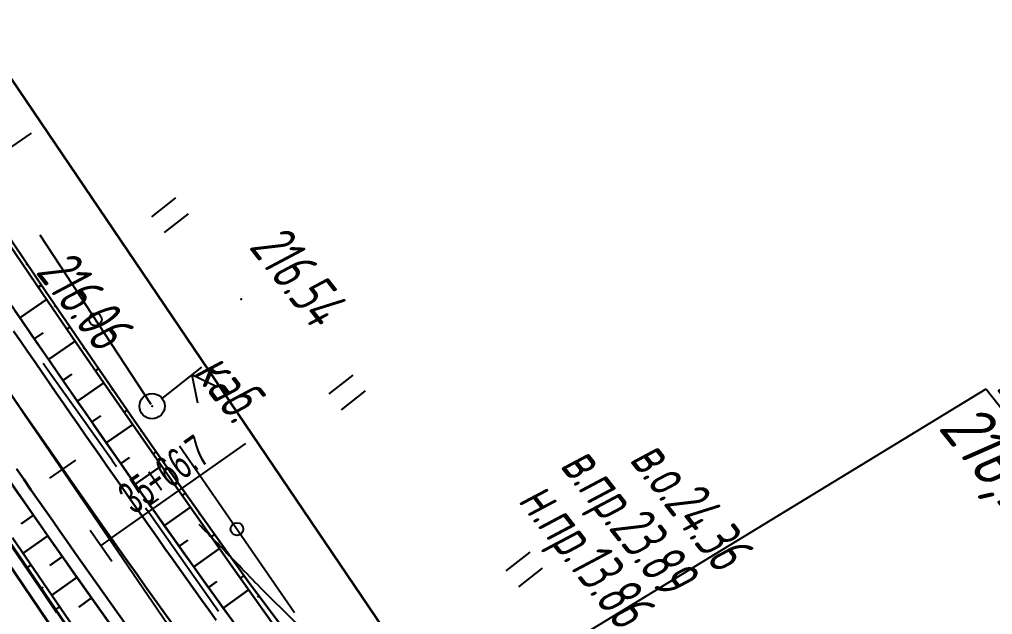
# Model space of a CAD drawing. Header units: millimetres. Extents: x -1799 to 6962, y -1020 to 4121.
# Drawn here: x 1439.9 to 1516.8, y 2669.2 to 2716.2 of the extents above; entities that cross this region are included whole.
import ezdxf
from ezdxf import colors
from ezdxf.entities.mleader import LeaderData, LeaderLine
from ezdxf.math import Vec2, Vec3

# ---------------------------------------------------------------- set-up
doc = ezdxf.new("R2010")
doc.units = ezdxf.units.MM
doc.linetypes.add('CONTI', pattern=[0])
doc.linetypes.add('STROT', pattern=[1.7, 0.5, -1.2])
for name, color, linetype, lineweight in [('10', 1, 'Continuous', 35), ('КОПИЯ_ОСЬ_13_ОТКОСЫ', 7, 'Continuous', 30), ('ОСЬ_ВЕРХ_ПОКРЫТИЯ_ГРАНИЦЫ_ПОЛОС', 7, 'Continuous', 30), ('ОСЬ_ВЕРХ_ПОКРЫТИЯ_ОСЬ', 1, 'Continuous', 30), ('Отметки', 5, 'Continuous', 30)]:
    doc.layers.add(name, color=color, linetype=linetype, lineweight=lineweight)
for name, color, linetype in [('_Ростелеком', 6, 'Continuous'), ('GOR_BDEFAULT', 212, 'CONTI'), ('NAD_MDEFAULT', 7, 'CONTI'), ('PI_OTDEFAULT', 172, 'CONTI'), ('PI_TTDEFAULT', 5, 'CONTI'), ('PLN_O', 7, 'CONTI'), ('SIT_LDEFAULT', 7, 'CONTI'), ('USLZNDEFAULT', 7, 'CONTI'), ('ZAPSKDEFAULT', 7, 'CONTI'), ('КОПИЯ_ОСЬ_ТАНГЕНСЫ', 1, 'Continuous'), ('ОСЬ_ВЕРХ_ПОКРЫТИЯ_ПИКЕТЫ', 1, 'Continuous'), ('ОСЬ_ВЕРХ_ПОКРЫТИЯ_РАЗБИВКА_КРИВ', 1, 'Continuous'), ('ОСЬ_ВЕРХ_ПОКРЫТИЯ_ТАНГЕНСЫ', 1, 'Continuous'), ('разметка', 7, 'Continuous')]:
    doc.layers.add(name, color=color, linetype=linetype)
doc.styles.add('eskd', font='spds.shx', dxfattribs={"width": 1.2, "oblique": 15})
doc.styles.get("Standard").update_dxf_attribs({"font": 'arial.ttf'})
doc.styles.add('STYLE1', font='romand.shx', dxfattribs={"width": 0.9})
doc.styles.add('ГОСТ', font='', dxfattribs={"oblique": 15, "height": 4})
doc.styles.get('ГОСТ').set_extended_font_data('GOST type A')
doc.linetypes.add('кабель_связи_проект.', pattern='A,10,-1,["/",STYLE1,S=3,R=0,X=0,Y=-1.5],-4.1', length=15.1)

# ---------------------------------------------------------------- blocks, each defined once
blk = doc.blocks.new('BL_2011')
at = {"color": 0}
for p, q in [((0, 0), (0, 2.4)), ((1.6, 0), (1.6, 2.4))]:
    blk.add_line(p, q, dxfattribs=at)
blk = doc.blocks.new('BL_4017')
at = {"color": 0}
for p, q in [((0, 1), (0, 5)), ((2, 5), (0, 4)), ((0, 4), (2, 3))]:
    blk.add_line(p, q, dxfattribs=at)
blk.add_circle((0, 0), 1, dxfattribs=at)
blk = doc.blocks.new('_None')

msp = doc.modelspace()

# ---------------------------------------------------------------- linework, layer by layer
at = {"layer": '10'}
for points in [[(1030.225964376537, 3025.883480735508), (1104.975964376537, 3010.613480735024), (1151.695964376277, 3001.473480735359), (1215.755964376332, 2988.703480734875), (1216.365964376668, 2994.403480735061), (1243.415964376481, 2984.293480734726), (1269.335964376407, 2968.883480735508), (1297.015964376575, 2945.023480735173), (1332.735964376314, 2904.56348073521), (1362.135964376686, 2858.923480734614), (1384.095964376649, 2811.273480735173), (1401.175964376258, 2767.783480734949), (1401.175964376258, 2767.783480734949), (1485.925964376258, 2642.503480734688), (1601.055964376612, 2507.033480734949), (1669.735964376314, 2453.013480735396), (1726.415964376481, 2400.56348073521)], [(1760.115964376668, 2342.793480734726), (1707.955964376519, 2376.903480735061), (1709.695964376277, 2385.213480734651), (1686.985964376314, 2406.633480735508), (1678.735964376314, 2414.413480734837), (1657.195964376277, 2434.723480735359), (1636.585964376407, 2448.733480735135), (1627.165964376481, 2455.143480735284), (1599.395964376463, 2478.393480735284), (1588.965964376295, 2490.06348073521), (1534.405964376705, 2551.683480735322), (1492.265964376575, 2600.043480734726), (1473.155964376705, 2624.463480734651), (1464.325964376631, 2635.753480734688), (1463.265964376575, 2637.323480734986), (1433.870100619921, 2680.791883834091), (1407.405964376705, 2717.753480734688), (1388.775964376351, 2732.81348073521), (1374.555964376612, 2753.743480734912), (1360.595964376649, 2810.703480734875), (1341.325964376631, 2850.183480735322)]]:
    msp.add_lwpolyline(points, dxfattribs=at)
at = {"layer": '_Ростелеком', "linetype": 'кабель_связи_проект.', "lineweight": 40, "ltscale": 0.25}
msp.add_lwpolyline([(1005.298825246378, 3011.433074509178), (1187.778510607613, 2973.660002035474), (1227.197255203277, 2956.467397162144), (1280.342415852365, 2925.231267214206), (1309.925964375763, 2895.433480736253), (1337.915964376598, 2857.183480735322), (1337.915964376598, 2857.183480735322), (1347.899412545123, 2838.035459130456), (1361.042968405187, 2811.12793312074), (1379.445964376393, 2756.333480735694), (1407.405964375483, 2717.753480736551), (1433.870100619921, 2680.791883834091), (1452.860523050776, 2652.710268539761), (1464.812185617464, 2636.329245075968), (1503.778742229895, 2587.60112780371), (1547.892191517059, 2537.161961659242), (1576.995311511573, 2504.255318720278), (1600.13611286961, 2478.997808954132), (1627.714566454533, 2455.78653589954), (1657.195964376277, 2434.723480735359), (1696.714648970878, 2398.476130288479), (1727.091222252473, 2370.957340737258)], dxfattribs=at)
at = {"layer": 'GOR_BDEFAULT', "color": 212, "elevation": 216, "flags": 128}
msp.add_lwpolyline([(1484.501700376402, 2646.01921173503), (1484.121700376398, 2646.229210735683), (1483.79170037644, 2646.439217735467), (1483.511700376412, 2646.649216735189), (1483.261700376412, 2646.849213735585), (1483.0617003764, 2647.039216734854), (1482.891700376416, 2647.229210735683), (1482.751700376402, 2647.419213734952), (1482.641700376416, 2647.599213735585), (1482.551700376449, 2647.76921173503), (1482.481700376442, 2647.929215735209), (1482.431700376395, 2648.079216734891), (1482.391700376416, 2648.229210735683), (1482.361700376447, 2648.359215734911), (1482.341700376428, 2648.479210735683), (1482.321700376409, 2648.589211735328), (1480.891700376416, 2650.309212735307), (1480.641700376416, 2650.539216734854), (1480.371700376398, 2650.789216734854), (1480.081700376419, 2651.069214735565), (1479.761700376412, 2651.359215734911), (1479.441700376405, 2651.669213734952), (1479.101700376437, 2651.979210735683), (1478.751700376402, 2652.309212735307), (1478.401700376426, 2652.639214735863), (1478.04170037644, 2652.969216735487), (1477.681700376395, 2653.299218735111), (1477.331700376419, 2653.629212735606), (1476.981700376442, 2653.949212734972), (1476.641700376416, 2654.259217735765), (1476.3117003764, 2654.549218735111), (1476.001700376402, 2654.829216734891), (1475.701700376414, 2655.089211735328), (1475.421700376444, 2655.329216734891), (1475.161700376435, 2655.549218735111), (1474.911700376435, 2655.759217735765), (1474.671700376444, 2655.949212734972), (1474.451700376414, 2656.139214735863), (1474.231700376442, 2656.309212735307), (1474.03170037643, 2656.469216735487), (1473.831700376419, 2656.629212735606), (1473.641700376416, 2656.779213735287), (1473.451700376414, 2656.929215735209), (1473.271700376421, 2657.069214735565), (1473.091700376428, 2657.219216735487), (1472.921700376444, 2657.369217735169), (1472.741700376451, 2657.509217735765), (1472.5617003764, 2657.669213734952), (1472.391700376416, 2657.819214735565), (1472.211700376423, 2657.989212735009), (1472.03170037643, 2658.149216735189), (1471.851700376437, 2658.319214735565), (1471.671700376444, 2658.489212735009), (1471.481700376442, 2658.669213734952), (1471.301700376449, 2658.849213735585), (1471.111700376447, 2659.039216734854), (1470.921700376444, 2659.229210735683), (1470.731700376442, 2659.419213734952), (1470.53170037643, 2659.619217735169), (1470.331700376419, 2659.819214735565), (1470.131700376407, 2660.01921173503), (1469.921700376444, 2660.229210735683), (1469.721700376433, 2660.439217735467), (1469.501700376402, 2660.659211734695), (1469.29170037644, 2660.879212735606), (1469.071700376409, 2661.099213735585), (1468.851700376437, 2661.329216734891), (1468.621700376398, 2661.559212735307), (1468.391700376416, 2661.789216734854), (1468.161700376435, 2662.029213735287), (1467.921700376444, 2662.26921173503), (1467.681700376395, 2662.509217735765), (1467.441700376405, 2662.759217735765), (1467.191700376405, 2663.009217735765), (1466.941700376405, 2663.259217735765), (1466.681700376395, 2663.51921173503), (1466.431700376395, 2663.779213735287), (1466.161700376435, 2664.049218735111), (1465.901700376426, 2664.319214735565), (1465.631700376407, 2664.589211735328), (1465.371700376398, 2664.859215734911), (1465.101700376437, 2665.139214735863), (1464.831700376419, 2665.409211734695), (1464.5617003764, 2665.679215735209), (1464.29170037644, 2665.95921473523), (1464.021700376421, 2666.229210735683), (1463.761700376412, 2666.499215735507), (1463.501700376402, 2666.759217735765), (1463.241700376451, 2667.01921173503), (1462.981700376442, 2667.279213735287), (1462.731700376442, 2667.529213735287), (1462.481700376442, 2667.779213735287), (1462.241700376451, 2668.01921173503), (1462.001700376402, 2668.259217735765), (1461.771700376421, 2668.489212735009), (1461.54170037644, 2668.70921473523), (1461.321700376409, 2668.929215735209), (1461.101700376437, 2669.149216735189), (1460.881700376407, 2669.359215734911), (1460.661700376435, 2669.579216734891), (1460.451700376414, 2669.789216734854), (1460.231700376442, 2669.999215735507), (1460.021700376421, 2670.20921473523), (1459.8117003764, 2670.419213734952), (1459.601700376437, 2670.629212735606), (1459.381700376407, 2670.849213735585), (1459.171700376444, 2671.059212735307), (1458.951700376414, 2671.279213735287), (1458.741700376451, 2671.499215735507), (1458.521700376421, 2671.719216735487), (1458.301700376449, 2671.949212734972), (1458.081700376419, 2672.169213734952), (1457.871700376398, 2672.389214735863), (1457.651700376426, 2672.619217735169), (1457.441700376405, 2672.839211735328), (1457.231700376442, 2673.059212735307), (1457.021700376421, 2673.26921173503), (1456.8117003764, 2673.479210735683), (1456.611700376447, 2673.689217735467), (1456.421700376444, 2673.899216735189), (1456.221700376433, 2674.099213735585), (1456.04170037644, 2674.289216734854), (1455.861700376447, 2674.479210735683), (1455.681700376395, 2674.649216735189), (1455.521700376421, 2674.829216734891), (1455.351700376437, 2674.989212735009), (1455.201700376414, 2675.149216735189), (1455.051700376449, 2675.299218735111), (1454.911700376435, 2675.439217735467), (1454.78170037643, 2675.579216734891), (1454.651700376426, 2675.70921473523), (1454.54170037644, 2675.829216734891), (1454.431700376395, 2675.939217735467), (1454.331700376419, 2676.039216734854), (1454.231700376442, 2676.129212735606), (1454.151700376426, 2676.219216735487), (1454.081700376419, 2676.289216734854)], dxfattribs=at)
at = {"layer": 'PI_TTDEFAULT', "color": 5}
for p in [(1457.411700376435, 2694.109215734911, 216.54), (1450.361700376447, 2685.659211734695, 216.186)]:
    msp.add_point(p, dxfattribs=at)
at = {"layer": 'PLN_O'}
for p, q in [((1441.501700376402, 2699.20921473523), (1450.261700376412, 2685.819214735565)), ((1452.53170037643, 2682.51921173503), (1461.621700376398, 2669.349213735585))]:
    msp.add_line(p, q, dxfattribs=at)
for centre in [(1445.881700376407, 2692.51921173503), (1457.071700376409, 2675.939217735467)]:
    msp.add_circle(centre, 0.5, dxfattribs=at)
at = {"layer": 'SIT_LDEFAULT', "color": 7}
for p, q in [((1442.3117003764, 2688.249215735507), (1441.761700376412, 2689.01921173503)), ((1444.631700376407, 2685.009217735765), (1442.321700376409, 2688.249215735507)), ((1447.221700376433, 2681.339211735328), (1444.631700376407, 2685.009217735765)), ((1447.551700376449, 2680.859215734911), (1447.211700376423, 2681.339211735328)), ((1450.29170037644, 2676.979210735683), (1449.851700376437, 2677.599213735585)), ((1453.671700376444, 2672.179215735209), (1450.29170037644, 2676.979210735683)), ((1438.921700376444, 2675.079216734891), (1441.841700376428, 2670.789216734854)), ((1455.611700376447, 2669.429215735209), (1453.671700376444, 2672.179215735209)), ((1441.841700376428, 2670.789216734854), (1442.821700376409, 2669.349213735585))]:
    msp.add_line(p, q, dxfattribs=at)
at = {"layer": 'КОПИЯ_ОСЬ_13_ОТКОСЫ'}
for p, q in [((1440.984579507416, 2677.035193819006), (1440.015716838281, 2676.361695738894)), ((1442.126144910648, 2675.392991507811), (1440.174899694199, 2674.03659709954)), ((1443.278795927044, 2673.758556662512), (1442.294809252178, 2673.063620435459)), ((1440.476041350843, 2672.883815380198), (1440.806651297878, 2673.108975463)), ((1444.432558323266, 2672.124900537928), (1442.43678597126, 2670.715395161335)), ((1441.601841763602, 2671.230765643914), (1441.767146737149, 2671.343345685315)), ((1445.586320719487, 2670.491244413343), (1444.574535042348, 2669.776675263804)), ((1442.727642176362, 2669.577715907631), (1443.058252123572, 2669.802875990433))]:
    msp.add_line(p, q, dxfattribs=at)
at = {"layer": 'КОПИЯ_ОСЬ_13_ОТКОСЫ', "lineweight": 40, "ltscale": 7}
msp.add_lwpolyline([(1417.42542749196, 2705.572021469859), (1425.264039213749, 2694.698135643651), (1432.210266303018, 2684.912021339324), (1439.013848433571, 2675.03080128358), (1443.51572946914, 2668.420541441453), (1450.242018830739, 2658.482915397187), (1451.363542005545, 2656.824263122317)], dxfattribs=at)
at = {"layer": 'КОПИЯ_ОСЬ_13_ОТКОСЫ'}
for points in [[(1437.399068835666, 2700.857487558772), (1441.689878467014, 2694.57594764178), (1444.376081469944, 2690.660832285334), (1446.529897693088, 2687.53639686053), (1450.316534045627, 2682.072667002131), (1451.948286059787, 2679.730961679866), (1456.666677478244, 2672.9996079201), (1460.880712512424, 2667.076298593928), (1461.266637805393, 2666.537953257014), (1467.241653010375, 2658.701140020427)], [(1437.399127977182, 2700.857549656567), (1441.689899461557, 2694.57593344563), (1444.376178758432, 2690.660772312817), (1446.529987352182, 2687.53638266438), (1450.316608445932, 2682.072637547192), (1451.948200242807, 2679.730962742505), (1456.666706102182, 2672.999639500317), (1460.880817430307, 2667.076299656567), (1461.266559617807, 2666.537969578442), (1461.266559617807, 2666.537969578442), (1467.241653010375, 2658.701140020427)], [(1437.678190234592, 2701.04811561053), (1441.951063159397, 2694.755009531428), (1444.625898364475, 2690.832875132014), (1446.770559314182, 2687.702931284358), (1448.921102527072, 2684.581013559748), (1450.558141711643, 2682.241688608577), (1452.19995689719, 2679.908009409358), (1454.380430224826, 2676.818837046077), (1457.968183520725, 2671.783879160334), (1467.561648081793, 2658.941146592063)], [(1440.50220299094, 2696.888905405452), (1440.411329272678, 2696.827198862483)], [(1428.506220030025, 2695.153832540301), (1430.827087227643, 2691.752754815308), (1434.061218087018, 2687.03266204187), (1436.767028633893, 2683.102364190308), (1442.230163399518, 2675.243355401245), (1446.362975899518, 2669.39154876062), (1450.535339180768, 2663.568184502808), (1451.595369404598, 2662.11508661547)], [(1438.504840867807, 2694.698736180005), (1441.732868211557, 2689.994512547192), (1443.890583055307, 2686.865240086255), (1449.329059617807, 2679.054204930005), (1454.285358445932, 2672.059209812817), (1459.301471727182, 2665.107061375317), (1462.644733445932, 2661.385747898755), (1466.006549852182, 2657.681280125317), (1470.999958055307, 2651.02368735188), (1476.048786180307, 2644.408086765942), (1481.152545945932, 2637.83472250813), (1486.310993211557, 2631.304327000317), (1488.004840867807, 2629.18286703938), (1489.137165086557, 2627.77075766438), (1491.874713914682, 2623.58130453938), (1494.631793992807, 2619.400762547192), (1500.666217820932, 2612.06909750813), (1507.973346727182, 2603.319463719067)], [(1441.625661853244, 2695.234257578303), (1441.362333300998, 2695.055470346858)], [(1439.921588914682, 2692.634160984692), (1442.029743211557, 2694.080694187817)], [(1442.751539233615, 2693.581257700373), (1442.663885119846, 2693.521489023616)], [(1441.053180711557, 2690.98511313313), (1441.755817430307, 2691.467290867505)], [(1443.878400805881, 2691.928944467952), (1443.624723437717, 2691.755925058772)], [(1442.186237352182, 2689.337041844067), (1444.289508836557, 2690.787115086255)], [(1445.006490710666, 2690.27743995135), (1444.922056201389, 2690.219593882014)], [(1446.136976245334, 2688.627598642756), (1445.892950061252, 2688.460392832209)], [(1443.321491258432, 2687.690557469067), (1444.022663133432, 2688.173833836255)], [(1444.460651414682, 2686.04663657063), (1446.552936570932, 2687.503301609692)], [(1447.269254687717, 2686.978978037288), (1447.188055041721, 2686.923039316584)], [(1448.403821948459, 2685.331944345881), (1448.169546130588, 2685.170552133967)], [(1445.603473680307, 2684.405279148755), (1446.300739305307, 2684.890752781567)], [(1446.746295945932, 2682.76392172688), (1448.831256883432, 2684.215703953442)], [(1449.544988635471, 2683.689473032405), (1449.467298510959, 2683.635105966975)], [(1447.889118211557, 2681.122564305005), (1448.583942430307, 2681.606451023755)], [(1450.692159655979, 2682.051182627131), (1450.450147632053, 2681.880925058772)], [(1449.031696336557, 2679.48120688313), (1451.112751024057, 2680.930059422192)], [(1451.842962268283, 2680.415440439631), (1451.76228905051, 2680.358693003108)], [(1450.180377977182, 2677.843755711255), (1450.871295945932, 2678.330450047192)], [(1452.995504382541, 2678.780918955256), (1452.738584521701, 2678.599583506038)], [(1451.333454149057, 2676.209844578442), (1453.390583055307, 2677.66480063313)], [(1454.148832324436, 2677.146962046077), (1454.063184741428, 2677.086506723811)], [(1439.343884176875, 2675.256804488053), (1443.84666258182, 2668.645227009815), (1444.840743807532, 2667.17442646568), (1444.840743809424, 2667.174426462886), (1445.700135405155, 2665.973770409276), (1449.631348784062, 2660.556442528416), (1450.822632963749, 2658.933792381932), (1454.090272123905, 2654.534988670995), (1457.38153188953, 2650.153824120213), (1461.713990385624, 2644.457504540135), (1466.386109526249, 2638.338638573338), (1471.10418813953, 2632.255142479588), (1472.633546049687, 2630.289261131932), (1475.703248198124, 2626.363693504979), (1477.398682768437, 2624.206436424901), (1479.099366362187, 2622.053818016698), (1483.676758940312, 2616.291397362401), (1487.695069487187, 2611.261032372166), (1494.307740385624, 2603.071335106541)], [(1455.304944995334, 2675.514973520686), (1455.031812671115, 2675.320973276545)], [(1452.490192430307, 2674.578130711255), (1453.174762742807, 2675.064458836255)], [(1453.649860399057, 2672.948736180005), (1455.681110399057, 2674.397588719067)], [(1456.464750293186, 2673.885594248225), (1456.373838427951, 2673.820744394709)], [(1457.627874377658, 2672.258595346858), (1457.337667468479, 2672.050679087092)], [(1454.812946336557, 2671.321783055005), (1455.488971727182, 2671.806035984692)], [(1455.979450242807, 2669.69702719563), (1457.983844774057, 2671.139043797192)], [(1458.794309619358, 2670.633961557795), (1458.697713855197, 2670.564457773616)]]:
    msp.add_lwpolyline(points, dxfattribs=at)
at = {"layer": 'КОПИЯ_ОСЬ_ТАНГЕНСЫ'}
msp.add_line((1391.091700375846, 2757.049214736012), (1473.401700375844, 2636.479214735714), dxfattribs=at)
at = {"layer": 'ОСЬ_ВЕРХ_ПОКРЫТИЯ_ГРАНИЦЫ_ПОЛОС', "linetype": 'Continuous'}
for points in [[(1439.546738843967, 2693.178086340812), (1440.102446100655, 2692.367833522533), (1440.658395735818, 2691.557903574233), (1441.214613712111, 2690.748314517004), (1441.771125959242, 2689.939084392426), (1442.327958372227, 2689.130231271883), (1442.885136809296, 2688.321773261217), (1443.442687090583, 2687.513728492347), (1444.000634995968, 2686.706115140033), (1444.559006263715, 2685.898951416289), (1445.117826588083, 2685.092255565723), (1445.677121618277, 2684.28604588603), (1446.236916956093, 2683.480340716814), (1446.797238154259, 2682.675158447039), (1447.358110714713, 2681.870517513168), (1447.919560086748, 2681.066436408472), (1448.481611665202, 2680.262933677447), (1449.04429078851, 2679.460027924192), (1449.607622737074, 2678.657737816137), (1450.171632730935, 2677.85608207566), (1450.736357452532, 2677.055061416154), (1451.301863085342, 2676.254606080626), (1451.868156092338, 2675.454707589385), (1452.435235925144, 2674.655366717291), (1453.003102034718, 2673.856584238273), (1453.5717538712, 2673.05836092626), (1454.141190883975, 2672.260697553319), (1454.711412521787, 2671.46359489431), (1455.282418232333, 2670.667053719436), (1455.854207462844, 2669.87107479797), (1456.426779659678, 2669.075658904773)], [(1455.437221141046, 2668.738488136244), (1454.85535085889, 2669.547355748166), (1454.274289258969, 2670.356804484886), (1453.694036921728, 2671.166833536153), (1453.114594426685, 2671.977442091716), (1452.535962352538, 2672.788629346912), (1451.958141277379, 2673.600394486834), (1451.381131778277, 2674.412736704958), (1450.804934431546, 2675.225655184512), (1450.229549812802, 2676.039149118041), (1449.654978496643, 2676.853217690636), (1449.081194904176, 2677.667890397285), (1448.50814443554, 2678.483200351161), (1447.935800298912, 2679.299128315796), (1447.364135963502, 2680.115654648666), (1446.793124838247, 2680.932759778028), (1446.222740273903, 2681.75042419174), (1445.65295556497, 2682.568628447515), (1445.083743951729, 2683.387353154284), (1444.515078622158, 2684.20657898431), (1443.946932713976, 2685.026286659216), (1443.379279316674, 2685.846456955572), (1442.812091473208, 2686.667070699309), (1442.245342182208, 2687.488108758268), (1441.679004399697, 2688.309552048718), (1441.113051041155, 2689.131381523249), (1440.547454983587, 2689.953578179156), (1439.982189067037, 2690.776123041672), (1439.417226096682, 2691.598997172353)]]:
    msp.add_lwpolyline(points, dxfattribs=at)
at = {"layer": 'ОСЬ_ВЕРХ_ПОКРЫТИЯ_ГРАНИЦЫ_ПОЛОС', "linetype": 'Continuous', "lineweight": 30}
for points in [[(1448.298648868667, 2668.396958633711), (1447.716131146133, 2669.213395281148), (1447.1344301054, 2670.030414002401), (1446.553546328107, 2670.848013984424), (1445.973480395021, 2671.666194409517), (1445.394232886212, 2672.484954458115), (1444.815804380729, 2673.304293313448), (1444.238210861435, 2674.124183656101), (1443.661472187561, 2674.944556252484), (1443.085562811562, 2675.765389095445), (1442.510455716003, 2676.586662186694), (1441.936123838745, 2677.408355604311), (1441.362540074721, 2678.23044950181), (1440.789677278497, 2679.052924110939), (1440.217508265845, 2679.875759733294), (1439.646005815894, 2680.698936738459)], [(1446.902090639962, 2668.632587176201), (1446.319809231858, 2669.450420181652), (1445.738345900385, 2670.268835029018), (1445.157701228318, 2671.087830897805), (1444.577875796685, 2671.907406968449), (1443.998870184072, 2672.72756242418), (1443.420701906851, 2673.548267769081), (1442.84340277091, 2674.369436760818), (1442.266952818938, 2675.191039306496), (1441.691324988011, 2676.013055309107), (1441.116492143346, 2676.835464790848), (1440.54242710936, 2677.658247855877), (1439.969102670739, 2678.481384686579), (1439.39649157812, 2679.304855539848)]]:
    msp.add_lwpolyline(points, dxfattribs=at)
at = {"layer": 'ОСЬ_ВЕРХ_ПОКРЫТИЯ_ОСЬ'}
msp.add_lwpolyline([(1437.205829532331, 2689.51956292094), (1439.949082834219, 2685.533630003606), (1442.151592472461, 2682.350340076176), (1443.809122076646, 2679.966789721896), (1445.472227674336, 2677.587126820733), (1447.141567559485, 2675.211833350745), (1447.141567559485, 2675.211833350745, 0.012988999747), (1478.163361070308, 2633.544537706685), (1478.163361070308, 2633.544537706685), (1478.775439269995, 2632.766298510519), (1480.616216727454, 2630.435162172106), (1482.463636667622, 2628.109286378522), (1484.317479310304, 2625.788526489784), (1486.177526180263, 2623.472736128059), (1488.043560072818, 2621.161767240998), (1489.915365019357, 2618.855470154819), (1491.792726251742, 2616.553693639499), (1493.675430165933, 2614.256284969312), (1495.563264284903, 2611.96308998057), (1497.45601722145, 2609.673953131226)], format="xyb", dxfattribs=at)
at = {"layer": 'ОСЬ_ВЕРХ_ПОКРЫТИЯ_ПИКЕТЫ'}
msp.add_line((1442.287793003323, 2679.96387833861), (1444.339670637544, 2681.392093368259), dxfattribs=at)
at = {"layer": 'ОСЬ_ВЕРХ_ПОКРЫТИЯ_РАЗБИВКА_КРИВ'}
for p, q in [((1430.103488790317, 2699.903651265812), (1440.840165785145, 2707.233301129577)), ((1447.141567559485, 2675.211833350745), (1457.767096078382, 2682.701702754398)), ((1445.460003511349, 2675.861712072429), (1447.188434912337, 2673.40966702943)), ((1447.141567559485, 2675.211833350745), (1446.324219211858, 2674.635689550464))]:
    msp.add_line(p, q, dxfattribs=at)
at = {"layer": 'ОСЬ_ВЕРХ_ПОКРЫТИЯ_ТАНГЕНСЫ'}
msp.add_line((1391.091700375846, 2757.049214736012), (1473.401700375844, 2636.479214735714), dxfattribs=at)
at = {"layer": 'разметка', "linetype": 'STROT', "lineweight": 30, "ltscale": 7}
msp.add_lwpolyline([(1420.04652013846, 2714.635381437291), (1440.393871879622, 2684.830009072472, 0.005429849887838796), (1456.530483447374, 2662.117518240039, 0.01189004537385402), (1456.530483446792, 2662.117518240971, 0.0006123680250216313), (1456.530483446384, 2662.117518240971, 0.01946663806365156), (1511.95666602735, 2592.421971225564, 0.00029212228464458), (1511.956666027583, 2592.421971225564), (1511.956666027234, 2592.421971226496), (1564.877093945726, 2531.327615324793, 0.01663758282477941), (1591.789409003521, 2501.745606418152, 0.02173619361086284), (1625.842434961125, 2471.190218647395), (1679.386242054965, 2425.881549567369, 0.01625038634135074), (1781.272363377075, 2345.19752298334), (1793.110815636008, 2336.433078734589, 0.0374981641388079), (1867.95562784852, 2286.612720867072, 0.01049213208376626), (1879.200727661295, 2280.95277412833, 0.03749886609030127), (1963.803373555254, 2250.519142287237), (1979.686645083488, 2245.687181663153), (1979.68664508343, 2245.687181663153, 0.001668622624001404), (2014.916248147792, 2235.019000039821), (2014.916248147822, 2235.019000040752)], format="xyb", dxfattribs=at)

# ---------------------------------------------------------------- block references
at = {"layer": 'USLZNDEFAULT', "color": 7, "rotation": 307.9999999999999}
msp.add_blockref('BL_4017', (1450.361700376447, 2685.659211734695), dxfattribs=at)
at = {"layer": 'ZAPSKDEFAULT', "color": 7, "rotation": 307.9999999999999}
for p in [(1450.351700376437, 2700.639214735863), (1464.351700376437, 2686.639214735863), (1478.351700376437, 2672.639214735863)]:
    msp.add_blockref('BL_2011', p, dxfattribs=at)

# ---------------------------------------------------------------- texts
at = {"layer": 'NAD_MDEFAULT', "color": 7, "style": 'eskd', "oblique": 10, "width": 0.8}
for s, p in [('каб.', (1453.570587376433, 2688.279916735751)), ('в.о.24.36', (1488.014317376432, 2681.395110735123)), ('в.пр.23.89', (1482.533391376384, 2680.924545735505)), ('н.пр.13.86', (1479.229550376427, 2678.148439735559))]:
    msp.add_text(s, height=3.5, rotation=307.9999999999999, dxfattribs=at).set_placement(p)
at = {"layer": 'PI_OTDEFAULT', "color": 172, "style": 'eskd', "oblique": 10, "width": 0.8}
for s, p in [('216.54', (1457.950462376417, 2698.225515734789)), ('216.06', (1441.094454376444, 2696.245998734993))]:
    msp.add_text(s, height=3.5, rotation=307.9999999999999, dxfattribs=at).set_placement(p)
at = {"layer": 'ОСЬ_ВЕРХ_ПОКРЫТИЯ_РАЗБИВКА_КРИВ', "width": 0.6}
msp.add_text('35+66.7', height=2.5, rotation=35.179772642319, dxfattribs=at).set_placement((1448.896866528326, 2677.060867025902))
at = {"layer": 'Отметки', "color": 0, "style": 'ГОСТ', "oblique": 15}
msp.add_text('216,24', height=4, rotation=308.7757024907282, dxfattribs=at).set_placement((1512.40366049886, 2683.941274225165, 126.574))

# ---------------------------------------------------------------- leaders
at = {"layer": 'Отметки', "ltscale": 0.2}
ml = msp.add_multileader_mtext('Standard', dxfattribs=at)
ml.set_content('217,27', color=256, style='ГОСТ')
ml.set_leader_properties()
ml.set_arrow_properties(name='NONE')
ml.build(insert=Vec2(0, 0))
ml.multileader.update_dxf_attribs({"text_left_attachment_type": 6, "text_right_attachment_type": 6, "dogleg_length": 0.36, "arrow_head_size": 2})
ctx = ml.context
ctx.base_point, ctx.arrow_head_size, ctx.landing_gap_size, ctx.plane_origin, ctx.plane_x_axis, ctx.plane_y_axis = Vec3(1516.489177320764, 2686.733012783768), 2, 0, Vec3(1442.187745495126, 2627.15274095015), Vec3(0.622002885187453, -0.7830149492943823), Vec3(0.7830149492943823, 0.622002885187453)
ctx.left_attachment, ctx.right_attachment = 6, 6
notes = []
notes.append((ctx, [(0, (1, 1, 0), (1516.265256282097, 2687.014898165514), (0.622002885187453, -0.7830149492943824), 0.36, [(0, [(1462.381856068512, 2654.176714495209)], 0, [])])]))
ctx.mtext.insert, ctx.mtext.text_direction, ctx.mtext.rotation, ctx.mtext.line_spacing_style, ctx.mtext.flow_direction = Vec3(1520.091381905231, 2689.594492818614), Vec3(0.622002885187453, -0.7830149492943823), 5.383687007247562, 2, 5
for ctx, leaders in notes:
    for number, flags, end, landing, length, lines in leaders:
        leader = LeaderData()
        leader.index, (leader.has_last_leader_line, leader.has_dogleg_vector, leader.attachment_direction) = number, flags
        leader.last_leader_point, leader.dogleg_vector, leader.dogleg_length = Vec3(end), Vec3(landing), length
        for number, points, colour, breaks in lines:
            line = LeaderLine()
            line.index, line.vertices, line.color, line.breaks = number, Vec3.list(points), colors.encode_raw_color(colour), breaks
            leader.lines.append(line)
        ctx.leaders.append(leader)

doc.saveas('drawing.dxf')
